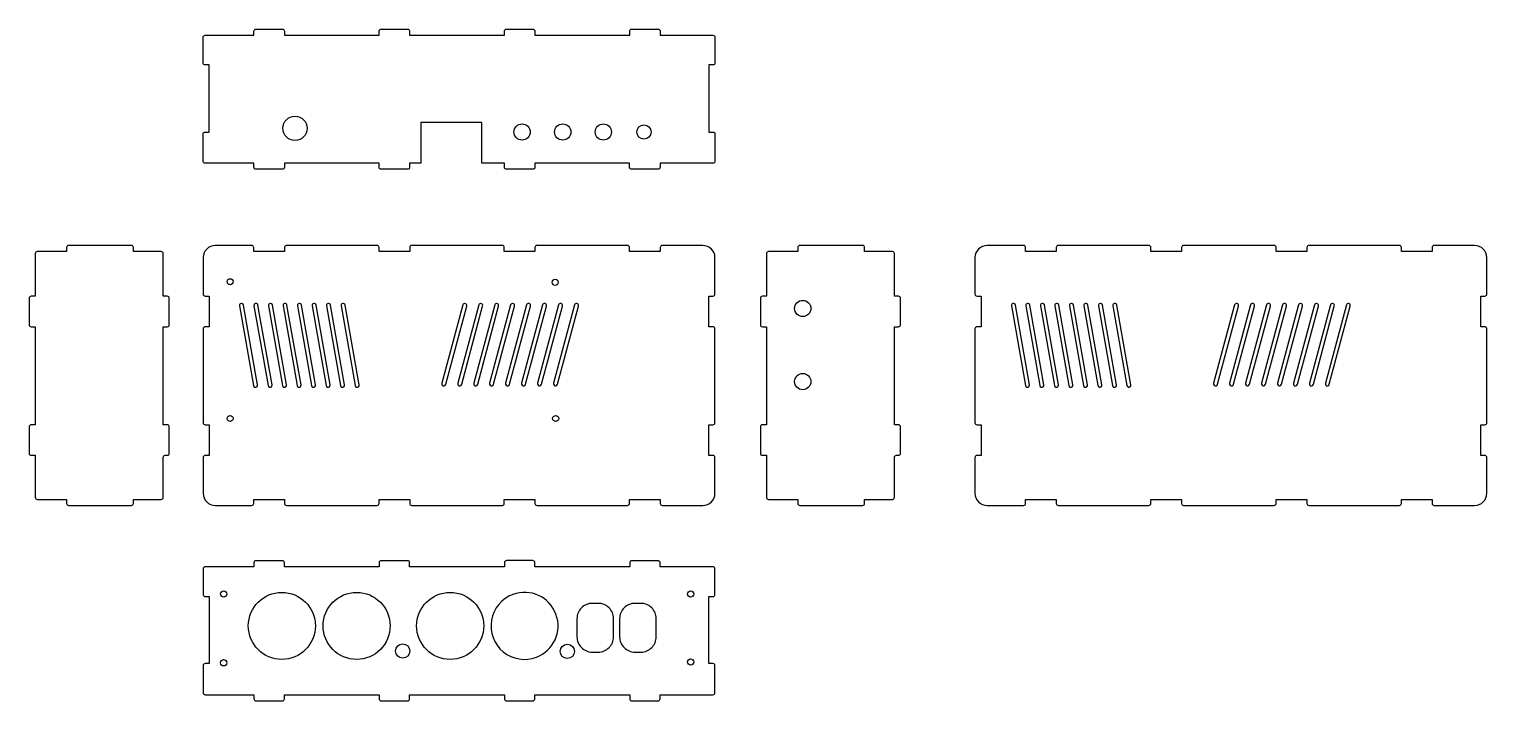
# Model space of a CAD drawing. Header units: millimetres. Extents: x -95 to 623, y -131 to 200.
import ezdxf

# ---------------------------------------------------------------- set-up
doc = ezdxf.new("R2010")
doc.units = ezdxf.units.MM
doc.layers.get('0').update_dxf_attribs({"linetype": 'CONTINUOUS'})

msp = doc.modelspace()

# ---------------------------------------------------------------- linework, layer by layer
for points in [[(15.67, 196.92), (15.67, 198.92, -0.414214), (16.67, 199.92), (29.67, 199.92, -0.414214), (30.67, 198.92), (30.67, 196.92), (77.33, 196.92), (77.33, 198.92, -0.414214), (78.33, 199.92), (91.33, 199.92, -0.414214), (92.33, 198.92), (92.33, 196.92), (139, 196.92), (139, 198.92, -0.414214), (140, 199.92), (153, 199.92, -0.414214), (154, 198.92), (154, 196.92), (200.67, 196.92), (200.67, 198.92, -0.414214), (201.67, 199.92), (214.67, 199.92, -0.414214), (215.67, 198.92), (215.67, 196.92), (241.65, 196.92, -0.414214), (242.65, 195.92), (242.65, 183.28, -0.414214), (241.65, 182.28), (239.66, 182.28), (239.66, 149.28), (241.65, 149.28, -0.414214), (242.65, 148.28), (242.65, 134.92, -0.414214), (241.65, 133.92), (215.65, 133.92), (215.65, 131.92, -0.414214), (214.65, 130.92), (201.65, 130.92, -0.414214), (200.65, 131.92), (200.65, 133.92), (153.99, 133.92), (153.99, 131.92, -0.414214), (152.99, 130.92), (139.99, 130.92, -0.414214), (138.99, 131.92), (138.99, 133.92), (127.82, 133.92), (127.82, 153.92), (97.82, 153.92), (97.82, 133.92), (92.32, 133.92), (92.32, 131.92, -0.414214), (91.32, 130.92), (78.32, 130.92, -0.414214), (77.32, 131.92), (77.32, 133.92), (30.65, 133.92), (30.65, 131.92, -0.414214), (29.65, 130.92), (16.65, 130.92, -0.414214), (15.65, 131.92), (15.65, 133.92), (-8.34, 133.92, -0.414214), (-9.34, 134.92), (-9.34, 148.28, -0.414214), (-8.34, 149.28), (-6.34, 149.28), (-6.34, 182.28), (-8.34, 182.28, -0.414214), (-9.34, 183.28), (-9.34, 195.92, -0.414214), (-8.34, 196.92)], [(-76.57, -33.57, 0.414214), (-75.57, -34.57), (-44.67, -34.57, 0.414214), (-43.67, -33.57), (-43.67, -31.57), (-30, -31.57, 0.414214), (-29, -30.57), (-29, -10.88, -0.414214), (-28, -9.88), (-27, -9.88, 0.414214), (-26, -8.88), (-26, 4.12, 0.414214), (-27, 5.12), (-29, 5.12), (-29, 53.43), (-27, 53.43, 0.414214), (-26, 54.43), (-26, 67.43, 0.414214), (-27, 68.43), (-29, 68.43), (-29, 89.43, 0.414214), (-30, 90.43), (-43.67, 90.43), (-43.67, 92.42, 0.414214), (-44.67, 93.42), (-75.57, 93.42, 0.414214), (-76.57, 92.42), (-76.57, 90.43), (-90.99, 90.43, 0.414214), (-91.99, 89.43), (-91.99, 68.43), (-93.99, 68.43, 0.414214), (-94.99, 67.43), (-94.99, 54.43, 0.414214), (-93.99, 53.43), (-91.99, 53.43), (-91.99, 5.12), (-93.99, 5.12, 0.414214), (-94.99, 4.12), (-94.99, -8.88, 0.414214), (-93.99, -9.88), (-91.99, -9.88), (-91.99, -30.57, 0.414214), (-90.99, -31.57), (-76.57, -31.57)], [(-8.35, -9.94, 0.414214), (-9.35, -10.94), (-9.35, -28.58, 0.414214), (-3.35, -34.58), (14.6, -34.58, 0.414214), (15.6, -33.58), (15.6, -31.57), (30.7, -31.57), (30.7, -33.58, 0.414214), (31.7, -34.58), (76.27, -34.58, 0.414214), (77.27, -33.58), (77.27, -31.57), (92.37, -31.57), (92.37, -33.58, 0.414214), (93.37, -34.58), (137.94, -34.58, 0.414214), (138.94, -33.58), (138.94, -31.57), (154.04, -31.57), (154.04, -33.58, 0.414214), (155.04, -34.58), (199.6, -34.58, 0.414214), (200.6, -33.58), (200.6, -31.57), (215.7, -31.57), (215.7, -33.58, 0.414214), (216.7, -34.58), (236.65, -34.58, 0.414214), (242.65, -28.58), (242.65, -10.94, 0.414214), (241.65, -9.94), (239.65, -9.94), (239.65, 5.16), (241.65, 5.16, 0.414214), (242.65, 6.16), (242.65, 52.37, 0.414214), (241.65, 53.37), (239.65, 53.37), (239.65, 68.47), (241.65, 68.47, 0.414214), (242.65, 69.47), (242.65, 87.42, 0.414214), (236.65, 93.42), (216.7, 93.42, 0.414214), (215.7, 92.42), (215.7, 90.42), (200.6, 90.42), (200.6, 92.42, 0.414214), (199.6, 93.42), (155.04, 93.42, 0.414214), (154.04, 92.42), (154.04, 90.42), (138.94, 90.42), (138.94, 92.42, 0.414214), (137.94, 93.42), (93.37, 93.42, 0.414214), (92.37, 92.42), (92.37, 90.42), (77.27, 90.42), (77.27, 92.42, 0.414214), (76.27, 93.42), (31.7, 93.42, 0.414214), (30.7, 92.42), (30.7, 90.42), (15.6, 90.42), (15.6, 92.42, 0.414214), (14.6, 93.42), (-3.35, 93.42, 0.414214), (-9.35, 87.42), (-9.35, 69.47, 0.414214), (-8.35, 68.47), (-6.35, 68.47), (-6.35, 53.37), (-8.35, 53.37, 0.414214), (-9.35, 52.37), (-9.35, 6.16, 0.414214), (-8.35, 5.16), (-6.35, 5.16), (-6.35, -9.94)], [(284.43, 93.42, 0.414214), (283.43, 92.42), (283.43, 90.43), (269.01, 90.43, 0.414214), (268.01, 89.43), (268.01, 68.43), (266.01, 68.43, 0.414214), (265.01, 67.43), (265.01, 54.43, 0.414214), (266.01, 53.43), (268.01, 53.43), (268.01, 5.12), (266.01, 5.12, 0.414214), (265.01, 4.12), (265.01, -8.88, 0.414214), (266.01, -9.88), (268.01, -9.88), (268.01, -30.57, 0.414214), (269.01, -31.57), (283.43, -31.57), (283.43, -33.57, 0.414214), (284.43, -34.57), (315.33, -34.57, 0.414214), (316.33, -33.57), (316.33, -31.57), (330, -31.57, 0.414214), (331, -30.57), (331, -10.88, -0.414214), (332, -9.88), (333, -9.88, 0.414214), (334, -8.88), (334, 4.12, 0.414214), (333, 5.12), (331, 5.12), (331, 53.43), (333, 53.43, 0.414214), (334, 54.43), (334, 67.43, 0.414214), (333, 68.43), (331, 68.43), (331, 89.43, 0.414214), (330, 90.43), (316.33, 90.43), (316.33, 92.42, 0.414214), (315.33, 93.42)], [(371.65, -9.94, 0.414214), (370.65, -10.94), (370.65, -28.58, 0.414214), (376.65, -34.58), (394.6, -34.58, 0.414214), (395.6, -33.58), (395.6, -31.57), (410.7, -31.57), (410.7, -33.58, 0.414214), (411.7, -34.58), (456.27, -34.58, 0.414214), (457.27, -33.58), (457.27, -31.57), (472.37, -31.57), (472.37, -33.58, 0.414214), (473.37, -34.58), (517.94, -34.58, 0.414214), (518.94, -33.58), (518.94, -31.57), (534.04, -31.57), (534.04, -33.58, 0.414214), (535.04, -34.58), (579.6, -34.58, 0.414214), (580.6, -33.58), (580.6, -31.57), (595.7, -31.57), (595.7, -33.58, 0.414214), (596.7, -34.58), (616.65, -34.58, 0.414214), (622.65, -28.58), (622.65, -10.94, 0.414214), (621.65, -9.94), (619.65, -9.94), (619.65, 5.16), (621.65, 5.16, 0.414214), (622.65, 6.16), (622.65, 52.37, 0.414214), (621.65, 53.37), (619.65, 53.37), (619.65, 68.47), (621.65, 68.47, 0.414214), (622.65, 69.47), (622.65, 87.42, 0.414214), (616.65, 93.42), (596.7, 93.42, 0.414214), (595.7, 92.42), (595.7, 90.42), (580.6, 90.42), (580.6, 92.42, 0.414214), (579.6, 93.42), (535.04, 93.42, 0.414214), (534.04, 92.42), (534.04, 90.42), (518.94, 90.42), (518.94, 92.42, 0.414214), (517.94, 93.42), (473.37, 93.42, 0.414214), (472.37, 92.42), (472.37, 90.42), (457.27, 90.42), (457.27, 92.42, 0.414214), (456.27, 93.42), (411.7, 93.42, 0.414214), (410.7, 92.42), (410.7, 90.42), (395.6, 90.42), (395.6, 92.42, 0.414214), (394.6, 93.42), (376.65, 93.42, 0.414214), (370.65, 87.42), (370.65, 69.47, 0.414214), (371.65, 68.47), (373.65, 68.47), (373.65, 53.37), (371.65, 53.37, 0.414214), (370.65, 52.37), (370.65, 6.16, 0.414214), (371.65, 5.16), (373.65, 5.16), (373.65, -9.94)], [(17.45, 24.82), (10.53, 64.08, 0.999686), (8.56, 63.73), (15.45, 24.47, 1.000314)], [(24.59, 24.82), (17.67, 64.08, 0.999686), (15.7, 63.73), (22.6, 24.47, 1.000314)], [(31.73, 24.82), (24.81, 64.08, 0.999686), (22.84, 63.73), (29.74, 24.47, 1.000314)], [(38.88, 24.82), (31.95, 64.08, 0.999686), (29.99, 63.73), (36.88, 24.47, 1.000314)], [(46.02, 24.82), (39.1, 64.08, 0.999686), (37.13, 63.73), (44.02, 24.47, 1.000314)], [(53.16, 24.82), (46.24, 64.08, 0.999686), (44.27, 63.73), (51.17, 24.47, 1.000314)], [(60.3, 24.82), (53.38, 64.08, 0.999686), (51.41, 63.73), (58.31, 24.47, 1.000314)], [(67.45, 24.82), (60.53, 64.08, 0.999686), (58.56, 63.73), (65.45, 24.47, 1.000314)], [(110.1, 25.1), (120.42, 63.6, 0.999686), (118.49, 64.12), (108.15, 25.62, 1.000314)], [(117.96, 25.1), (128.28, 63.6, 0.999686), (126.35, 64.12), (116.01, 25.62, 1.000314)], [(125.82, 25.1), (136.13, 63.6, 0.999686), (134.2, 64.12), (123.86, 25.62, 1.000314)], [(133.68, 25.1), (143.99, 63.6, 0.999686), (142.06, 64.12), (131.72, 25.62, 1.000314)], [(141.53, 25.1), (151.85, 63.6, 0.999686), (149.92, 64.12), (139.58, 25.62, 1.000314)], [(149.39, 25.1), (159.71, 63.6, 0.999686), (157.77, 64.12), (147.43, 25.62, 1.000314)], [(157.25, 25.1), (167.56, 63.6, 0.999686), (165.63, 64.12), (155.29, 25.62, 1.000314)], [(173.49, 64.12), (163.15, 25.62, 1.000314), (165.1, 25.1), (175.42, 63.6, 0.999686)], [(397.45, 24.82), (390.53, 64.08, 0.999686), (388.56, 63.73), (395.45, 24.47, 1.000314)], [(404.59, 24.82), (397.67, 64.08, 0.999686), (395.7, 63.73), (402.6, 24.47, 1.000314)], [(411.73, 24.82), (404.81, 64.08, 0.999686), (402.84, 63.73), (409.74, 24.47, 1.000314)], [(418.88, 24.82), (411.95, 64.08, 0.999686), (409.99, 63.73), (416.88, 24.47, 1.000314)], [(426.02, 24.82), (419.1, 64.08, 0.999686), (417.13, 63.73), (424.02, 24.47, 1.000314)], [(433.16, 24.82), (426.24, 64.08, 0.999686), (424.27, 63.73), (431.17, 24.47, 1.000314)], [(440.3, 24.82), (433.38, 64.08, 0.999686), (431.41, 63.73), (438.31, 24.47, 1.000314)], [(447.45, 24.82), (440.53, 64.08, 0.999686), (438.56, 63.73), (445.45, 24.47, 1.000314)], [(490.1, 25.1), (500.42, 63.6, 0.999686), (498.49, 64.12), (488.15, 25.62, 1.000314)], [(497.96, 25.1), (508.28, 63.6, 0.999686), (506.35, 64.12), (496.01, 25.62, 1.000314)], [(505.82, 25.1), (516.13, 63.6, 0.999686), (514.2, 64.12), (503.86, 25.62, 1.000314)], [(513.68, 25.1), (523.99, 63.6, 0.999686), (522.06, 64.12), (511.72, 25.62, 1.000314)], [(521.53, 25.1), (531.85, 63.6, 0.999686), (529.92, 64.12), (519.58, 25.62, 1.000314)], [(529.39, 25.1), (539.71, 63.6, 0.999686), (537.77, 64.12), (527.43, 25.62, 1.000314)], [(537.25, 25.1), (547.56, 63.6, 0.999686), (545.63, 64.12), (535.29, 25.62, 1.000314)], [(553.49, 64.12), (543.15, 25.62, 1.000314), (545.1, 25.1), (555.42, 63.6, 0.999686)], [(-6.34, -112.41), (-8.35, -112.41, 0.414214), (-9.35, -113.41), (-9.35, -126.77, 0.414214), (-8.35, -127.77), (15.66, -127.77), (15.66, -129.77, 0.414214), (16.66, -130.77), (29.66, -130.77, 0.414214), (30.66, -129.77), (30.66, -127.77), (77.32, -127.77), (77.32, -129.77, 0.414214), (78.32, -130.77), (91.32, -130.77, 0.414214), (92.32, -129.77), (92.32, -127.77), (138.99, -127.77), (138.99, -129.77, 0.414214), (139.99, -130.77), (152.99, -130.77, 0.414214), (153.99, -129.77), (153.99, -127.77), (200.66, -127.77), (200.66, -129.77, 0.414214), (201.66, -130.77), (214.66, -130.77, 0.414214), (215.66, -129.77), (215.66, -127.77), (241.65, -127.77, 0.414214), (242.65, -126.77), (242.65, -113.41, 0.414214), (241.65, -112.41), (239.66, -112.41), (239.66, -79.41), (241.65, -79.41, 0.414214), (242.65, -78.41), (242.65, -65.77, 0.414214), (241.65, -64.77), (215.66, -64.77), (215.66, -62.77, 0.414214), (214.69, -61.8), (201.66, -61.8, 0.414214), (200.66, -62.8), (200.66, -64.77), (153.99, -64.77), (153.99, -62.74, 0.414214), (152.99, -61.74), (140.02, -61.74, 0.414214), (138.99, -62.77), (138.99, -64.77), (92.32, -64.77), (92.32, -62.77, 0.414214), (91.32, -61.77), (78.32, -61.77, 0.414214), (77.32, -62.77), (77.32, -64.77), (30.65, -64.77), (30.65, -62.77, 0.414214), (29.65, -61.77), (16.65, -61.77, 0.414214), (15.65, -62.77), (15.65, -64.77), (-8.35, -64.77, 0.414214), (-9.35, -65.77), (-9.35, -78.41, 0.414214), (-8.35, -79.41), (-6.34, -79.41)], [(143.19, -78.37, 1.003472), (154.71, -109.3, 0.99654)], [(185.2, -82.77), (182.2, -82.77, 0.414214), (174.7, -90.27), (174.7, -99.27, 0.414214), (182.2, -106.77), (185.2, -106.77, 0.414214), (192.7, -99.27), (192.7, -90.27, 0.414214)], [(213.7, -99.27), (213.7, -90.27, 0.414214), (206.2, -82.77), (203.2, -82.77, 0.414214), (195.7, -90.27), (195.7, -99.27, 0.414214), (203.2, -106.77), (206.2, -106.77, 0.414214)]]:
    msp.add_lwpolyline(points, format="xyb", close=True)
for centre, radius in [((35.87, 151.11), 6), ((147.69, 149.28), 4), ((167.69, 149.28), 4), ((187.69, 149.28), 4), ((207.69, 149.28), 3.5), ((3.96, 75.55), 1.5), ((163.98, 75.29), 1.5), ((285.86, 62.41), 4), ((285.86, 26.41), 4), ((3.96, 8.24), 1.5), ((164.23, 8.24), 1.5), ((0.8, -78.17), 1.55), ((29.41, -93.86), 16.5), ((66.24, -93.86), 16.5), ((112.28, -93.86), 16.5), ((230.67, -78.15), 1.55), ((88.94, -106.24), 3.5), ((169.95, -106.41), 3.5), ((0.76, -112.03), 1.55), ((230.68, -111.67), 1.55)]:
    msp.add_circle(centre, radius)

doc.saveas('drawing.dxf')
